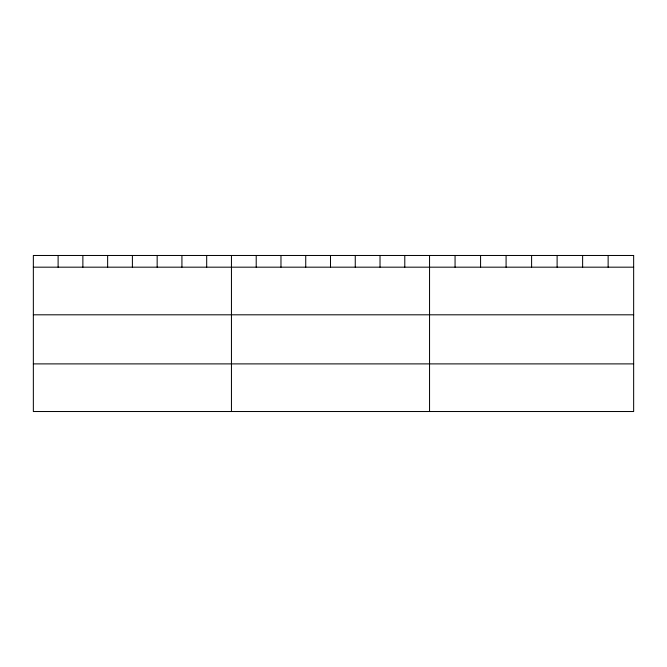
<?xml version="1.0" encoding="UTF-8"?>
<svg xmlns="http://www.w3.org/2000/svg" width="667" height="667" viewBox="0 0 667 667"><rect width="100%" height="100%" fill="white"/><g stroke="black" fill="none" stroke-linecap="round" stroke-linejoin="round"><path stroke-width="1" d="M33.35 267.175L633.65 267.175M33.35 314.807L633.65 314.807M33.35 363.89L633.65 363.89M608.137 255.478L608.137 267.175M582.625 255.478L582.625 267.175M557.112 255.478L557.112 267.175M531.599 255.478L531.599 267.175M506.086 255.478L506.086 267.175M480.573 255.478L480.573 267.175M455.061 255.478L455.061 267.175M429.548 255.478L429.548 411.522M404.786 255.478L404.786 267.175M380.023 255.478L380.023 267.175M355.261 255.478L355.261 267.175M330.498 255.478L330.498 267.175M305.736 255.478L305.736 267.175M280.974 255.478L280.974 267.175M256.211 255.478L256.211 267.175M231.449 255.478L231.449 411.522M206.687 255.478L206.687 267.175M181.924 255.478L181.924 267.175M157.162 255.478L157.162 267.175M132.4 255.478L132.4 267.175M107.637 255.478L107.637 267.175M82.875 255.478L82.875 267.175M58.112 255.478L58.112 267.175M633.65 255.478L33.35 255.478L33.35 411.522L633.65 411.522L633.65 255.478"/></g></svg>
